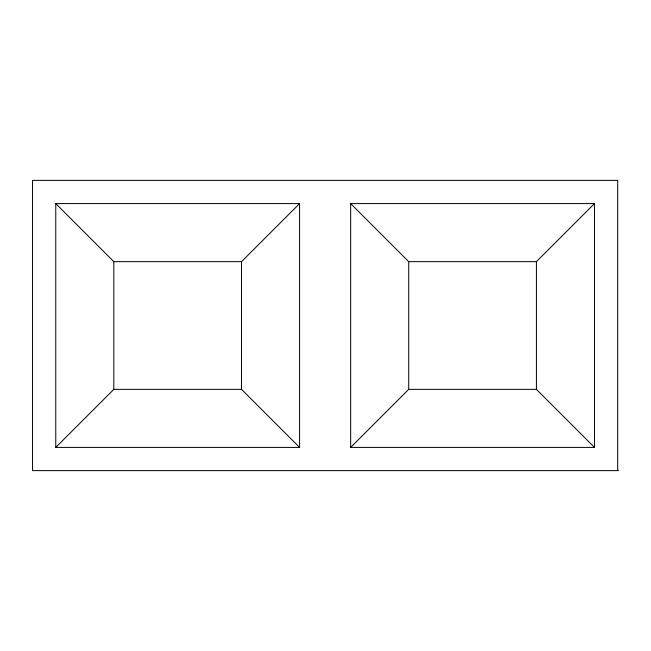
<?xml version="1.0" encoding="UTF-8"?>
<svg xmlns="http://www.w3.org/2000/svg" width="651" height="651" viewBox="0 0 651 651"><rect width="100%" height="100%" fill="white"/><g stroke="black" fill="none" stroke-linecap="round" stroke-linejoin="round"><path stroke-width="0.98" d="M55.766 447.408L113.819 389.355L113.819 261.645L55.766 203.592L299.582 203.592L299.582 447.408L55.766 447.408L55.766 203.592M299.582 447.408L241.529 389.355L241.529 261.645L299.582 203.592M350.661 447.408L408.714 389.355L408.714 261.645L350.661 203.592L594.469 203.592L594.469 447.408L350.661 447.408L350.661 203.592M594.469 447.408L536.424 389.355L536.424 261.645L594.469 203.592M113.819 261.645L241.529 261.645M408.714 261.645L536.424 261.645M113.819 389.355L241.529 389.355M408.714 389.355L536.424 389.355M618.45 470.624L32.55 470.624L32.55 180.376L617.693 180.376L617.693 470.624"/></g></svg>
